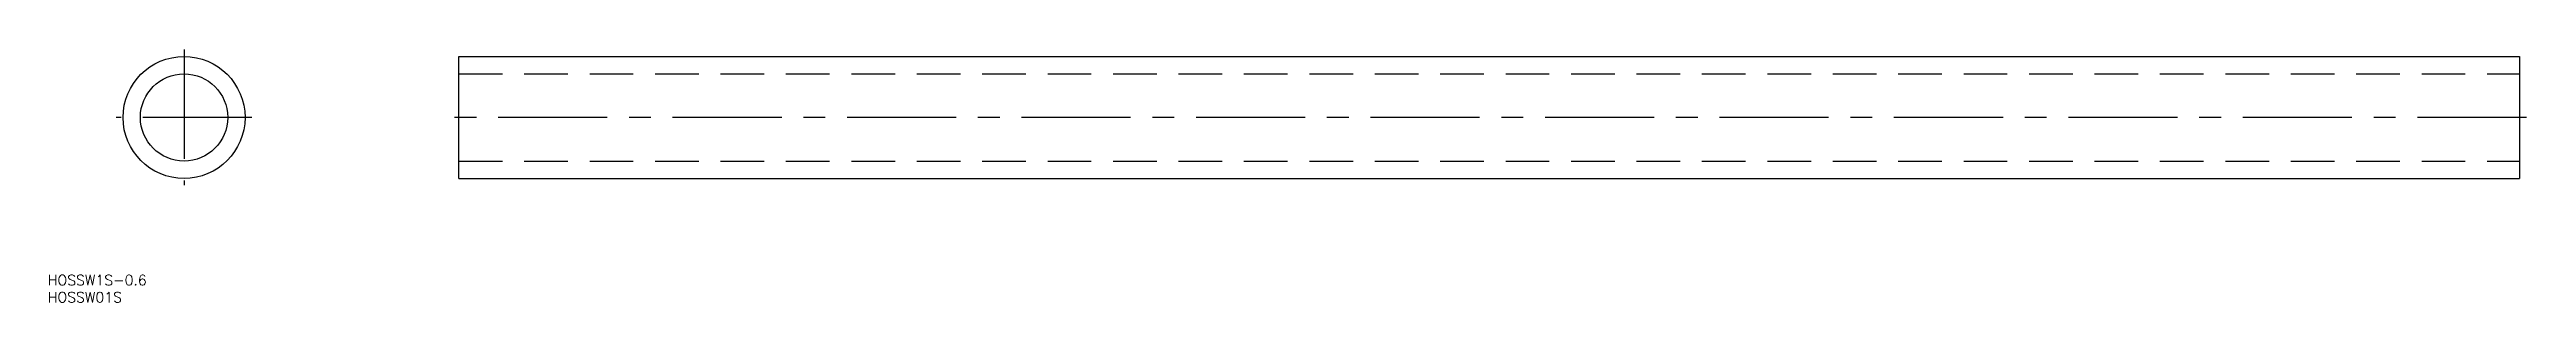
# Model space of a CAD drawing. Extents: x -39 to 682, y -54 to 20.
import ezdxf

# ---------------------------------------------------------------- set-up
doc = ezdxf.new("R2010")
doc.units = 0
doc.linetypes.add('CENTER', pattern=[50.8, 31.75, -6.35, 6.35, -6.35])
doc.linetypes.add('DASHED', pattern=[19.05, 12.7, -6.35])
doc.layers.get('0').update_dxf_attribs({"linetype": 'CONTINUOUS'})
doc.layers.add('CENTER', color=1, linetype='CONTINUOUS')
doc.styles.get("Standard").update_dxf_attribs({"font": 'txt.shx', "height": 3, "bigfont": 'bigfont.shx'})

msp = doc.modelspace()

# ---------------------------------------------------------------- linework, layer by layer
at = {"color": 7, "linetype": 'CONTINUOUS'}
for p, q in [((80, -17.75), (80, 17.75)), ((80, 17.75), (680, 17.75)), ((680, 17.75), (680, -17.75)), ((80, -17.75), (680, -17.75))]:
    msp.add_line(p, q, dxfattribs=at)
at = {"color": 3, "linetype": 'DASHED'}
for p, q in [((80, 12.7), (680, 12.7)), ((80, -12.7), (680, -12.7))]:
    msp.add_line(p, q, dxfattribs=at)
at = {"color": 7, "linetype": 'CONTINUOUS'}
for radius in [17.75, 12.7]:
    msp.add_circle((0, 0), radius, dxfattribs=at)
at = {"layer": 'CENTER', "color": 1, "linetype": 'CENTER'}
for p, q in [((0, 19.75), (0, -19.75)), ((19.75, 0), (-19.75, 0)), ((682, 0), (78, 0))]:
    msp.add_line(p, q, dxfattribs=at)

# ---------------------------------------------------------------- texts
at = {"color": 7, "linetype": 'CONTINUOUS'}
for s, p in [('HOSSW1S-0.6', (-39.68, -48.83)), ('HOSSW01S', (-39.68, -53.83))]:
    msp.add_text(s, height=3, dxfattribs=at).set_placement(p)

doc.saveas('drawing.dxf')
